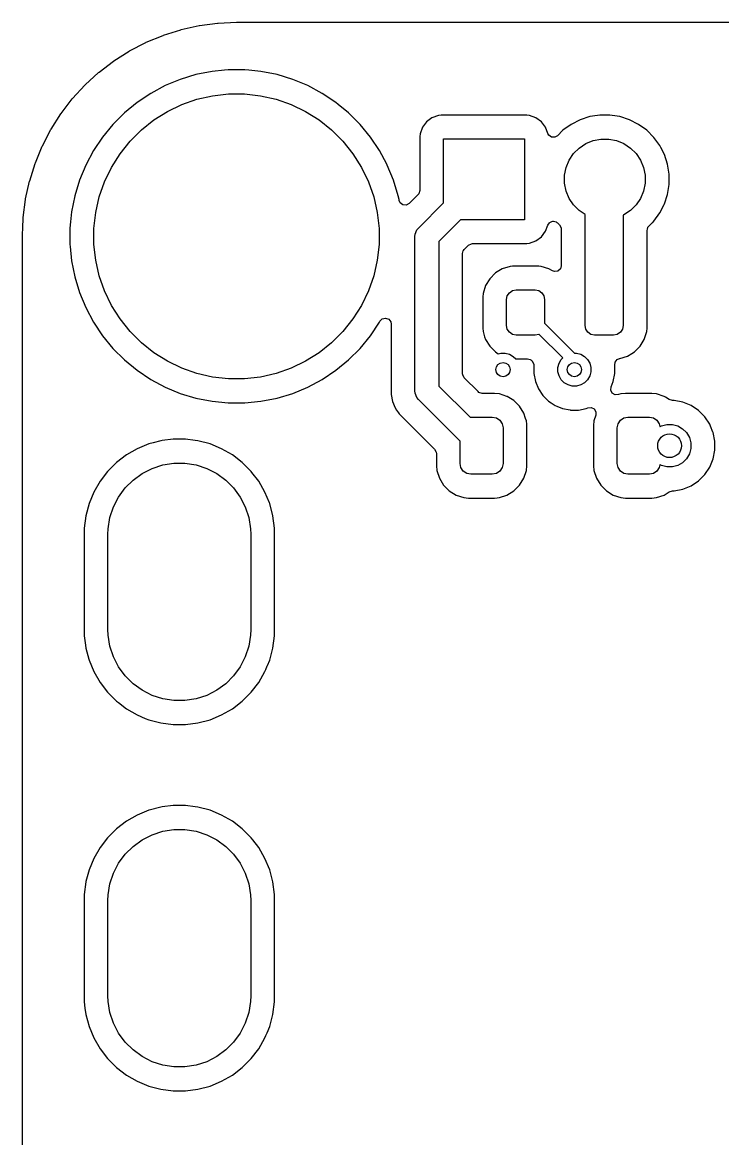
# Model space of a CAD drawing. Extents: x 3.62 to 8.08, y -6.04 to -1.71.
# Drawn here: x 3.616 to 4.195, y -3.062 to -2.138 of the extents above; entities that cross this region are included whole.
import ezdxf

# ---------------------------------------------------------------- set-up
doc = ezdxf.new("R2010")
doc.units = 0
doc.header["$MEASUREMENT"] = 0
doc.layers.add('BLACK', color=7, linetype='CONTINUOUS')

msp = doc.modelspace()

# ---------------------------------------------------------------- linework, layer by layer
at = {"layer": 'BLACK', "linetype": 'CONTINUOUS'}
for p, q in [((3.74767, -2.14381), (3.76234, -2.14055)), ((3.76234, -2.14055), (3.76276, -2.14048)), ((3.76276, -2.14048), (3.77766, -2.13852)), ((3.77766, -2.13852), (3.77808, -2.13848)), ((3.77808, -2.13848), (3.7932, -2.13782)), ((3.7932, -2.13782), (3.79341, -2.13781)), ((3.79341, -2.13781), (3.7959, -2.13781)), ((3.7959, -2.13781), (6.42652, -2.13781)), ((3.71864, -2.15433), (3.73252, -2.14858)), ((3.73252, -2.14858), (3.73292, -2.14843)), ((3.73292, -2.14843), (3.74726, -2.14391)), ((3.74726, -2.14391), (3.74767, -2.14381)), ((3.69188, -2.16974), (3.70456, -2.16166)), ((3.70456, -2.16166), (3.70492, -2.16145)), ((3.70492, -2.16145), (3.71825, -2.15451)), ((3.71825, -2.15451), (3.71864, -2.15433)), ((3.67961, -2.17913), (3.69153, -2.16998)), ((3.69153, -2.16998), (3.69188, -2.16974)), ((3.6682, -2.18956), (3.67928, -2.1794)), ((3.67928, -2.1794), (3.67961, -2.17913)), ((3.77306, -2.17847), (3.75978, -2.18111)), ((3.78346, -2.17745), (3.77306, -2.17847)), ((3.78654, -2.17715), (3.78346, -2.17745)), ((3.80008, -2.17715), (3.78654, -2.17715)), ((3.8034, -2.17747), (3.80008, -2.17715)), ((3.81355, -2.17847), (3.8034, -2.17747)), ((3.82683, -2.18111), (3.81355, -2.17847)), ((3.81355, -2.17847), (3.81355, -2.17847)), ((3.6679, -2.18986), (3.6682, -2.18956)), ((3.74682, -2.18505), (3.73431, -2.19023)), ((3.75978, -2.18111), (3.74682, -2.18505)), ((3.83979, -2.18505), (3.82683, -2.18111)), ((3.8523, -2.19023), (3.83979, -2.18505)), ((3.65775, -2.20094), (3.6679, -2.18986)), ((3.72237, -2.19661), (3.71111, -2.20413)), ((3.73431, -2.19023), (3.72237, -2.19661)), ((3.72237, -2.19661), (3.72237, -2.19661)), ((3.73431, -2.19023), (3.73431, -2.19023)), ((3.76061, -2.20147), (3.77352, -2.19852)), ((3.77352, -2.19852), (3.78668, -2.19704)), ((3.78668, -2.19704), (3.79993, -2.19704)), ((3.79993, -2.19704), (3.81309, -2.19852)), ((3.81309, -2.19852), (3.826, -2.20147)), ((3.86424, -2.19661), (3.8523, -2.19023)), ((3.8523, -2.19023), (3.8523, -2.19023)), ((3.8755, -2.20413), (3.86424, -2.19661)), ((3.86424, -2.19661), (3.86424, -2.19661)), ((3.86424, -2.19661), (3.86424, -2.19661)), ((3.64833, -2.21319), (3.65748, -2.20126)), ((3.65748, -2.20126), (3.65775, -2.20094)), ((3.71111, -2.20413), (3.70064, -2.21272)), ((3.71111, -2.20413), (3.71111, -2.20413)), ((3.73617, -2.21159), (3.74811, -2.20584)), ((3.74811, -2.20584), (3.76061, -2.20147)), ((3.826, -2.20147), (3.83851, -2.20584)), ((3.83851, -2.20584), (3.85044, -2.21159)), ((3.87748, -2.20576), (3.8755, -2.20413)), ((3.8755, -2.20413), (3.8755, -2.20413)), ((3.8755, -2.20413), (3.8755, -2.20413)), ((3.88597, -2.21272), (3.87748, -2.20576)), ((3.64001, -2.22621), (3.64808, -2.21353)), ((3.64808, -2.21353), (3.64833, -2.21319)), ((3.70064, -2.21272), (3.69107, -2.2223)), ((3.72496, -2.21863), (3.73617, -2.21159)), ((3.85044, -2.21159), (3.86165, -2.21863)), ((3.89554, -2.2223), (3.88597, -2.21272)), ((3.95503, -2.21678), (3.95049, -2.22018)), ((3.96034, -2.2148), (3.95503, -2.21678)), ((3.95503, -2.21678), (3.95503, -2.21678)), ((3.96268, -2.21455), (3.96034, -2.2148)), ((4.03338, -2.21455), (3.96268, -2.21455)), ((3.96268, -2.21455), (3.96268, -2.21455)), ((4.03573, -2.2148), (4.03338, -2.21455)), ((4.03338, -2.21455), (4.03338, -2.21455)), ((4.03338, -2.21455), (4.03338, -2.21455)), ((4.03338, -2.21455), (4.03338, -2.21455)), ((4.04104, -2.21678), (4.03573, -2.2148)), ((4.03573, -2.2148), (4.03573, -2.2148)), ((4.04557, -2.22018), (4.04104, -2.21678)), ((4.04104, -2.21678), (4.04104, -2.21678)), ((4.08558, -2.21586), (4.07762, -2.21844)), ((4.09193, -2.21485), (4.08558, -2.21586)), ((4.09385, -2.21455), (4.09193, -2.21485)), ((4.10222, -2.21455), (4.09385, -2.21455)), ((4.10413, -2.21485), (4.10222, -2.21455)), ((4.11048, -2.21586), (4.10413, -2.21485)), ((4.11844, -2.21844), (4.11048, -2.21586)), ((4.11048, -2.21586), (4.11048, -2.21586)), ((4.11048, -2.21586), (4.11048, -2.21586)), ((3.6398, -2.22658), (3.64001, -2.22621)), ((3.69107, -2.2223), (3.68248, -2.23277)), ((3.7146, -2.22689), (3.72496, -2.21863)), ((3.86165, -2.21863), (3.87201, -2.22689)), ((3.90413, -2.23277), (3.89554, -2.2223)), ((3.89554, -2.2223), (3.89554, -2.2223)), ((3.89554, -2.2223), (3.89554, -2.2223)), ((3.94709, -2.22471), (3.94511, -2.23002)), ((3.95049, -2.22018), (3.94709, -2.22471)), ((3.94709, -2.22471), (3.94709, -2.22471)), ((3.95049, -2.22018), (3.95049, -2.22018)), ((4.04897, -2.22471), (4.04557, -2.22018)), ((4.04557, -2.22018), (4.04557, -2.22018)), ((4.0509, -2.22989), (4.04897, -2.22471)), ((4.04897, -2.22471), (4.04897, -2.22471)), ((4.07016, -2.22224), (4.06339, -2.22716)), ((4.07762, -2.21844), (4.07016, -2.22224)), ((4.1259, -2.22224), (4.11844, -2.21844)), ((4.11844, -2.21844), (4.11844, -2.21844)), ((4.11844, -2.21844), (4.11844, -2.21844)), ((4.13267, -2.22716), (4.1259, -2.22224)), ((3.63286, -2.23991), (3.6398, -2.22658)), ((3.68248, -2.23277), (3.67496, -2.24402)), ((3.68248, -2.23277), (3.68248, -2.23277)), ((3.70524, -2.23626), (3.7146, -2.22689)), ((3.87201, -2.22689), (3.88138, -2.23626)), ((3.91166, -2.24402), (3.90413, -2.23277)), ((3.94511, -2.23002), (3.94486, -2.23237)), ((3.94486, -2.23237), (3.94486, -2.23237)), ((3.94486, -2.23237), (3.94486, -2.27708)), ((3.96457, -2.28726), (3.96457, -2.23425)), ((3.96457, -2.23425), (4.0315, -2.23425)), ((4.0315, -2.23425), (4.0315, -2.30118)), ((4.05156, -2.2311), (4.0509, -2.22989)), ((4.05377, -2.23275), (4.05156, -2.2311)), ((4.05651, -2.23295), (4.05377, -2.23275)), ((4.05892, -2.23163), (4.05651, -2.23295)), ((4.06339, -2.22716), (4.05892, -2.23163)), ((4.08226, -2.2382), (4.08832, -2.23569)), ((4.08832, -2.23569), (4.09475, -2.23441)), ((4.09475, -2.23441), (4.10131, -2.23441)), ((4.10131, -2.23441), (4.10775, -2.23569)), ((4.10775, -2.23569), (4.11381, -2.2382)), ((4.13859, -2.23308), (4.13267, -2.22716)), ((4.14351, -2.23985), (4.13859, -2.23308)), ((3.62693, -2.25418), (3.63268, -2.24029)), ((3.63268, -2.24029), (3.63286, -2.23991)), ((3.67496, -2.24402), (3.66857, -2.25597)), ((3.67496, -2.24402), (3.67496, -2.24402)), ((3.69698, -2.24661), (3.70524, -2.23626)), ((3.88138, -2.23626), (3.88963, -2.24661)), ((3.91767, -2.25527), (3.91166, -2.24402)), ((3.91166, -2.24402), (3.91166, -2.24402)), ((3.91166, -2.24402), (3.91166, -2.24402)), ((4.07216, -2.24649), (4.0768, -2.24185)), ((4.0768, -2.24185), (4.08226, -2.2382)), ((4.11381, -2.2382), (4.11926, -2.24185)), ((4.11926, -2.24185), (4.1239, -2.24649)), ((4.14434, -2.24148), (4.14351, -2.23985)), ((4.14351, -2.23985), (4.14351, -2.23985)), ((4.14351, -2.23985), (4.14351, -2.23985)), ((4.14731, -2.24731), (4.14434, -2.24148)), ((3.62678, -2.25458), (3.62693, -2.25418)), ((3.68993, -2.25783), (3.69698, -2.24661)), ((3.88963, -2.24661), (3.89668, -2.25783)), ((4.06601, -2.258), (4.06852, -2.25194)), ((4.06852, -2.25194), (4.07216, -2.24649)), ((4.1239, -2.24649), (4.12754, -2.25194)), ((4.12754, -2.25194), (4.13006, -2.258)), ((4.14989, -2.25527), (4.14731, -2.24731)), ((3.62226, -2.26891), (3.62678, -2.25458)), ((3.66857, -2.25597), (3.66339, -2.26848)), ((3.66857, -2.25597), (3.66857, -2.25597)), ((3.68419, -2.26976), (3.68993, -2.25783)), ((3.89668, -2.25783), (3.90243, -2.26976)), ((3.91804, -2.25597), (3.91767, -2.25527)), ((3.92322, -2.26848), (3.91804, -2.25597)), ((4.06473, -2.26444), (4.06601, -2.258)), ((4.13006, -2.258), (4.13133, -2.26444)), ((4.1512, -2.26353), (4.14989, -2.25527)), ((3.6189, -2.28399), (3.62215, -2.26932)), ((3.62215, -2.26932), (3.62226, -2.26891)), ((3.66339, -2.26848), (3.65946, -2.28143)), ((3.67981, -2.28226), (3.68419, -2.26976)), ((3.90243, -2.26976), (3.9068, -2.28226)), ((3.92715, -2.28143), (3.92322, -2.26848)), ((4.06473, -2.271), (4.06473, -2.26444)), ((4.06601, -2.27743), (4.06473, -2.271)), ((4.13133, -2.271), (4.13006, -2.27743)), ((4.13133, -2.26444), (4.13133, -2.271)), ((4.14989, -2.28017), (4.1512, -2.2719)), ((4.1512, -2.2719), (4.1512, -2.26353)), ((3.65946, -2.28143), (3.65682, -2.29471)), ((3.92775, -2.28441), (3.92715, -2.28143)), ((3.94343, -2.28053), (3.93616, -2.2878)), ((3.94409, -2.27972), (3.94343, -2.28053)), ((3.94486, -2.27708), (3.94409, -2.27972)), ((4.06852, -2.28349), (4.06601, -2.27743)), ((4.13006, -2.27743), (4.12754, -2.28349)), ((4.14731, -2.28813), (4.14989, -2.28017)), ((3.61686, -2.29931), (3.61882, -2.28441)), ((3.61882, -2.28441), (3.6189, -2.28399)), ((3.67687, -2.29518), (3.67981, -2.28226)), ((3.9068, -2.28226), (3.90975, -2.29518)), ((3.92792, -2.2853), (3.92775, -2.28441)), ((3.9288, -2.28727), (3.92792, -2.2853)), ((3.931, -2.28892), (3.9288, -2.28727)), ((3.93375, -2.28912), (3.931, -2.28892)), ((3.93616, -2.2878), (3.93375, -2.28912)), ((3.94379, -2.30804), (3.96457, -2.28726)), ((4.07216, -2.28895), (4.06852, -2.28349)), ((4.0768, -2.29358), (4.07216, -2.28895)), ((4.1239, -2.28895), (4.11926, -2.29358)), ((4.12754, -2.28349), (4.1239, -2.28895)), ((4.14351, -2.29558), (4.14707, -2.28858)), ((4.14707, -2.28858), (4.14731, -2.28813)), ((3.61646, -2.30819), (3.61683, -2.29973)), ((3.61683, -2.29973), (3.61686, -2.29931)), ((3.65682, -2.29471), (3.65601, -2.30297)), ((3.67538, -2.30834), (3.67687, -2.29518)), ((3.90975, -2.29518), (3.91123, -2.30834)), ((4.08169, -2.29685), (4.0768, -2.29358)), ((4.08169, -2.36713), (4.08169, -2.29685)), ((4.11381, -2.29723), (4.11319, -2.29749)), ((4.11319, -2.29749), (4.11319, -2.36713)), ((4.11926, -2.29358), (4.11381, -2.29723)), ((4.13859, -2.30235), (4.14351, -2.29558)), ((4.14351, -2.29558), (4.14351, -2.29558)), ((4.14351, -2.29558), (4.14351, -2.29558)), ((3.61625, -2.31302), (3.61646, -2.30819)), ((3.65601, -2.30297), (3.65549, -2.30819)), ((3.65549, -2.30819), (3.65549, -2.32173)), ((3.67538, -2.32158), (3.67538, -2.30834)), ((3.91123, -2.30834), (3.91123, -2.32158)), ((3.94109, -2.31308), (3.94256, -2.30953)), ((3.94256, -2.30953), (3.94379, -2.30804)), ((3.94256, -2.30953), (3.94256, -2.30953)), ((3.97849, -2.30118), (3.96059, -2.31908)), ((4.0315, -2.30118), (3.97849, -2.30118)), ((4.04897, -2.31072), (4.0509, -2.30555)), ((4.0509, -2.30555), (4.05221, -2.3038)), ((4.05221, -2.3038), (4.05255, -2.30335)), ((4.05255, -2.30335), (4.05424, -2.30271)), ((4.05255, -2.30335), (4.05255, -2.30335)), ((4.05255, -2.30335), (4.05255, -2.30335)), ((4.05424, -2.30271), (4.05512, -2.30238)), ((4.05512, -2.30238), (4.05512, -2.30238)), ((4.05512, -2.30238), (4.05565, -2.3025)), ((4.05565, -2.3025), (4.05781, -2.30297)), ((4.05781, -2.30297), (4.05834, -2.30337)), ((4.05834, -2.30337), (4.05892, -2.3038)), ((4.05892, -2.3038), (4.06056, -2.30544)), ((4.06056, -2.30544), (4.06188, -2.30785)), ((4.06188, -2.30785), (4.06199, -2.30889)), ((4.06199, -2.30889), (4.06199, -2.33932)), ((4.13289, -2.31007), (4.13323, -2.30891)), ((4.13323, -2.30891), (4.13349, -2.30773)), ((4.13349, -2.30773), (4.13364, -2.30753)), ((4.13364, -2.30753), (4.13367, -2.30743)), ((4.13367, -2.30743), (4.13432, -2.30662)), ((4.13432, -2.30662), (4.13711, -2.30384)), ((4.13711, -2.30384), (4.1376, -2.30335)), ((4.1376, -2.30335), (4.13859, -2.30235)), ((4.13859, -2.30235), (4.13859, -2.30235)), ((4.13859, -2.30235), (4.13859, -2.30235)), ((3.61616, -2.31507), (3.61617, -2.31485)), ((3.61616, -2.55635), (3.61616, -2.31507)), ((3.61617, -2.31485), (3.61625, -2.31302)), ((3.94091, -2.315), (3.94109, -2.31308)), ((3.94091, -2.44287), (3.94091, -2.315)), ((4.03573, -2.32063), (4.04104, -2.31865)), ((4.04104, -2.31865), (4.04557, -2.31526)), ((4.04557, -2.31526), (4.04897, -2.31072)), ((4.13289, -2.3649), (4.13289, -2.31007)), ((3.65549, -2.32173), (3.65564, -2.32325)), ((3.65564, -2.32325), (3.65682, -2.33521)), ((3.67687, -2.33474), (3.67538, -2.32158)), ((3.91123, -2.32158), (3.90975, -2.33474)), ((3.96059, -2.31908), (3.96059, -2.4388)), ((3.9803, -2.32926), (3.98064, -2.3281)), ((3.98064, -2.3281), (3.98089, -2.32692)), ((3.98089, -2.32692), (3.98104, -2.32672)), ((3.98104, -2.32672), (3.98107, -2.32662)), ((3.98107, -2.32662), (3.98173, -2.32581)), ((3.98173, -2.32581), (3.98522, -2.32232)), ((3.98522, -2.32232), (3.98763, -2.321)), ((3.98763, -2.321), (3.98867, -2.32089)), ((3.98867, -2.32089), (4.03338, -2.32089)), ((4.03338, -2.32089), (4.03573, -2.32063)), ((4.03338, -2.32089), (4.03338, -2.32089)), ((3.65682, -2.33521), (3.65946, -2.34849)), ((3.67981, -2.34766), (3.67687, -2.33474)), ((3.90975, -2.33474), (3.9068, -2.34766)), ((3.9803, -2.42861), (3.9803, -2.32926)), ((4.00747, -2.34526), (4.00274, -2.34999)), ((4.0132, -2.34179), (4.00747, -2.34526)), ((4.0196, -2.3398), (4.0132, -2.34179)), ((4.02162, -2.33962), (4.0196, -2.3398)), ((4.02238, -2.33955), (4.02162, -2.33962)), ((4.04258, -2.33955), (4.02238, -2.33955)), ((4.04342, -2.33962), (4.04258, -2.33955)), ((4.04536, -2.3398), (4.04342, -2.33962)), ((4.05171, -2.34178), (4.04536, -2.3398)), ((4.04536, -2.3398), (4.04536, -2.3398)), ((4.04536, -2.3398), (4.04536, -2.3398)), ((4.05176, -2.34179), (4.05171, -2.34178)), ((4.05458, -2.3435), (4.05176, -2.34179)), ((4.05641, -2.34415), (4.05458, -2.3435)), ((4.05913, -2.34376), (4.05641, -2.34415)), ((4.06121, -2.34196), (4.05913, -2.34376)), ((4.06199, -2.33932), (4.06121, -2.34196)), ((3.65946, -2.34849), (3.66339, -2.36145)), ((3.68419, -2.36016), (3.67981, -2.34766)), ((3.9068, -2.34766), (3.90243, -2.36016)), ((3.99927, -2.35572), (3.99728, -2.36212)), ((4.00274, -2.34999), (3.99927, -2.35572)), ((3.66339, -2.36145), (3.66857, -2.37396)), ((3.68993, -2.37209), (3.68419, -2.36016)), ((3.90243, -2.36016), (3.89668, -2.37209)), ((3.99728, -2.36212), (3.99703, -2.3649)), ((3.99703, -2.3649), (3.99703, -2.39101)), ((4.01673, -2.36713), (4.01733, -2.36411)), ((4.01733, -2.36411), (4.01904, -2.36156)), ((4.01904, -2.36156), (4.02159, -2.35985)), ((4.02159, -2.35985), (4.02461, -2.35925)), ((4.02461, -2.35925), (4.04035, -2.35925)), ((4.04035, -2.35925), (4.04337, -2.35985)), ((4.04337, -2.35985), (4.04592, -2.36156)), ((4.04592, -2.36156), (4.04763, -2.36411)), ((4.04763, -2.36411), (4.04823, -2.36713)), ((4.13289, -2.39101), (4.13289, -2.3649)), ((3.66857, -2.37396), (3.66857, -2.37396)), ((3.66857, -2.37396), (3.67496, -2.3859)), ((3.69698, -2.38331), (3.68993, -2.37209)), ((3.89668, -2.37209), (3.88963, -2.38331)), ((4.01673, -2.38878), (4.01673, -2.36713)), ((4.04823, -2.36713), (4.04823, -2.38674)), ((4.08169, -2.38878), (4.08169, -2.36713)), ((4.11319, -2.36713), (4.11319, -2.38878)), ((3.70524, -2.39366), (3.69698, -2.38331)), ((3.88963, -2.38331), (3.88138, -2.39366)), ((3.91201, -2.38523), (3.91394, -2.38327)), ((3.91394, -2.38327), (3.91662, -2.38266)), ((3.91662, -2.38266), (3.91921, -2.3836)), ((3.91921, -2.3836), (3.92088, -2.38579)), ((3.67496, -2.3859), (3.67496, -2.3859)), ((3.67496, -2.3859), (3.68248, -2.39716)), ((3.90413, -2.39716), (3.91166, -2.3859)), ((3.91166, -2.3859), (3.91201, -2.38523)), ((3.92088, -2.38579), (3.9212, -2.38753)), ((3.9212, -2.38753), (3.9212, -2.44578)), ((3.99703, -2.39101), (3.99728, -2.39379)), ((4.01733, -2.39179), (4.01673, -2.38878)), ((4.01904, -2.39435), (4.01733, -2.39179)), ((4.04823, -2.38674), (4.07302, -2.41154)), ((4.08229, -2.39179), (4.08169, -2.38878)), ((4.084, -2.39435), (4.08229, -2.39179)), ((4.11259, -2.39179), (4.11088, -2.39435)), ((4.11319, -2.38878), (4.11259, -2.39179)), ((4.13264, -2.39379), (4.13289, -2.39101)), ((3.68248, -2.39716), (3.68248, -2.39716)), ((3.68248, -2.39716), (3.69107, -2.40762)), ((3.7146, -2.40303), (3.70524, -2.39366)), ((3.88138, -2.39366), (3.87201, -2.40303)), ((3.89554, -2.40762), (3.90413, -2.39716)), ((3.99728, -2.39379), (3.99728, -2.39379)), ((3.99728, -2.39379), (3.99728, -2.39379)), ((3.99728, -2.39379), (3.99858, -2.39797)), ((3.99858, -2.39797), (3.99927, -2.40018)), ((3.99927, -2.40018), (4.00274, -2.40591)), ((4.02159, -2.39605), (4.01904, -2.39435)), ((4.02461, -2.39665), (4.02159, -2.39605)), ((4.04035, -2.39665), (4.02461, -2.39665)), ((4.04337, -2.39605), (4.04035, -2.39665)), ((4.04352, -2.39595), (4.04337, -2.39605)), ((4.06314, -2.41557), (4.04352, -2.39595)), ((4.08655, -2.39605), (4.084, -2.39435)), ((4.08957, -2.39665), (4.08655, -2.39605)), ((4.10531, -2.39665), (4.08957, -2.39665)), ((4.10833, -2.39605), (4.10531, -2.39665)), ((4.11088, -2.39435), (4.10833, -2.39605)), ((4.12718, -2.40591), (4.13065, -2.40018)), ((4.13065, -2.40018), (4.13264, -2.39379)), ((3.69107, -2.40762), (3.70064, -2.4172)), ((3.72496, -2.41129), (3.7146, -2.40303)), ((3.73617, -2.41833), (3.72496, -2.41129)), ((3.86165, -2.41129), (3.85044, -2.41833)), ((3.87201, -2.40303), (3.86165, -2.41129)), ((3.88597, -2.4172), (3.89554, -2.40762)), ((4.00274, -2.40591), (4.00747, -2.41065)), ((4.00747, -2.41065), (4.00747, -2.41065)), ((4.00747, -2.41065), (4.00747, -2.41065)), ((4.00747, -2.41065), (4.00987, -2.4121)), ((4.12029, -2.41195), (4.12245, -2.41065)), ((4.12245, -2.41065), (4.12718, -2.40591)), ((3.70064, -2.4172), (3.70064, -2.4172)), ((3.70064, -2.4172), (3.70064, -2.4172)), ((3.70064, -2.4172), (3.71111, -2.42579)), ((3.74811, -2.42408), (3.73617, -2.41833)), ((3.85044, -2.41833), (3.83851, -2.42408)), ((3.8755, -2.42579), (3.88597, -2.4172)), ((4.00987, -2.4121), (4.01198, -2.41154)), ((4.01198, -2.41154), (4.01558, -2.41154)), ((4.01558, -2.41154), (4.01905, -2.41247)), ((4.01905, -2.41247), (4.02217, -2.41426)), ((4.02217, -2.41426), (4.02426, -2.41636)), ((4.02426, -2.41636), (4.03404, -2.41636)), ((4.03404, -2.41636), (4.0352, -2.4167)), ((4.0352, -2.4167), (4.03638, -2.41696)), ((4.03638, -2.41696), (4.03657, -2.4171)), ((4.03657, -2.4171), (4.03668, -2.41713)), ((4.03668, -2.41713), (4.03749, -2.41779)), ((4.03749, -2.41779), (4.03792, -2.41822)), ((4.03792, -2.41822), (4.03924, -2.42063)), ((4.05917, -2.4234), (4.0601, -2.41992)), ((4.0601, -2.41992), (4.0619, -2.41681)), ((4.0619, -2.41681), (4.06314, -2.41557)), ((4.07302, -2.41154), (4.07463, -2.41154)), ((4.07463, -2.41154), (4.07811, -2.41247)), ((4.07811, -2.41247), (4.08122, -2.41426)), ((4.08122, -2.41426), (4.08377, -2.41681)), ((4.08377, -2.41681), (4.08557, -2.41992)), ((4.08557, -2.41992), (4.0865, -2.4234)), ((4.10634, -2.42166), (4.10656, -2.41914)), ((4.10656, -2.41914), (4.10825, -2.41697)), ((4.10825, -2.41697), (4.11015, -2.41614)), ((4.11015, -2.41614), (4.11032, -2.41611)), ((4.11032, -2.41611), (4.11672, -2.41411)), ((4.11032, -2.41611), (4.11032, -2.41611)), ((4.11672, -2.41411), (4.12029, -2.41195)), ((3.71111, -2.42579), (3.72237, -2.43331)), ((3.76061, -2.42845), (3.74811, -2.42408)), ((3.77352, -2.4314), (3.76061, -2.42845)), ((3.826, -2.42845), (3.81309, -2.4314)), ((3.83851, -2.42408), (3.826, -2.42845)), ((3.86424, -2.43331), (3.8755, -2.42579)), ((3.98041, -2.42965), (3.9803, -2.42861)), ((3.98173, -2.43207), (3.98041, -2.42965)), ((4.03924, -2.42063), (4.03935, -2.42167)), ((4.03935, -2.42167), (4.03935, -2.42849)), ((4.03935, -2.42849), (4.04064, -2.43496)), ((4.05917, -2.427), (4.05917, -2.4234)), ((4.0601, -2.43047), (4.05917, -2.427)), ((4.0865, -2.427), (4.08557, -2.43047)), ((4.0865, -2.4234), (4.0865, -2.427)), ((4.10503, -2.43496), (4.10632, -2.42849)), ((4.10632, -2.42187), (4.1063, -2.42166)), ((4.1063, -2.42166), (4.10634, -2.42166)), ((4.10632, -2.42188), (4.10632, -2.42187)), ((4.10632, -2.4219), (4.10632, -2.42188)), ((4.10632, -2.42849), (4.10632, -2.4219)), ((3.72237, -2.43331), (3.72237, -2.43331)), ((3.72237, -2.43331), (3.72237, -2.43331)), ((3.72237, -2.43331), (3.73431, -2.43969)), ((3.78668, -2.43289), (3.77352, -2.4314)), ((3.79993, -2.43289), (3.78668, -2.43289)), ((3.81309, -2.4314), (3.79993, -2.43289)), ((3.8523, -2.43969), (3.86424, -2.43331)), ((3.96059, -2.4388), (3.9865, -2.46471)), ((3.99309, -2.44343), (3.98173, -2.43207)), ((4.04064, -2.43496), (4.04064, -2.43496)), ((4.04064, -2.43496), (4.04316, -2.44106)), ((4.0619, -2.43359), (4.0601, -2.43047)), ((4.06445, -2.43613), (4.0619, -2.43359)), ((4.06756, -2.43793), (4.06445, -2.43613)), ((4.07104, -2.43886), (4.06756, -2.43793)), ((4.07463, -2.43886), (4.07104, -2.43886)), ((4.07811, -2.43793), (4.07463, -2.43886)), ((4.08122, -2.43613), (4.07811, -2.43793)), ((4.08377, -2.43359), (4.08122, -2.43613)), ((4.08557, -2.43047), (4.08377, -2.43359)), ((4.10317, -2.43945), (4.10503, -2.43496)), ((3.73431, -2.43969), (3.73431, -2.43969)), ((3.73431, -2.43969), (3.73431, -2.43969)), ((3.73431, -2.43969), (3.74682, -2.44488)), ((3.74682, -2.44488), (3.75978, -2.44881)), ((3.82683, -2.44881), (3.83979, -2.44488)), ((3.83979, -2.44488), (3.8523, -2.43969)), ((3.9212, -2.44578), (3.9212, -2.44578)), ((3.9212, -2.44578), (3.9212, -2.44578)), ((3.9212, -2.44578), (3.92234, -2.45149)), ((3.94109, -2.44479), (3.94091, -2.44287)), ((3.94256, -2.44834), (3.94109, -2.44479)), ((3.99391, -2.44409), (3.99309, -2.44343)), ((3.99654, -2.44486), (3.99391, -2.44409)), ((4.00682, -2.44486), (3.99654, -2.44486)), ((4.01074, -2.44526), (4.00682, -2.44486)), ((4.00682, -2.44486), (4.00682, -2.44486)), ((4.01707, -2.44736), (4.01074, -2.44526)), ((4.01708, -2.44736), (4.01707, -2.44736)), ((4.01707, -2.44736), (4.01707, -2.44736)), ((4.01707, -2.44736), (4.01707, -2.44736)), ((4.02276, -2.45087), (4.01708, -2.44736)), ((4.04316, -2.44106), (4.04683, -2.44654)), ((4.04683, -2.44654), (4.05149, -2.45121)), ((4.10288, -2.44218), (4.10317, -2.43945)), ((4.10411, -2.44464), (4.10288, -2.44218)), ((4.10647, -2.44605), (4.10411, -2.44464)), ((4.10922, -2.44596), (4.10647, -2.44605)), ((4.11131, -2.44526), (4.10922, -2.44596)), ((4.11522, -2.44486), (4.11131, -2.44526)), ((4.11131, -2.44526), (4.11131, -2.44526)), ((4.13675, -2.44486), (4.11522, -2.44486)), ((4.11522, -2.44486), (4.11522, -2.44486)), ((4.14066, -2.44526), (4.13675, -2.44486)), ((4.147, -2.44736), (4.14066, -2.44526)), ((4.14822, -2.44812), (4.147, -2.44736)), ((4.147, -2.44736), (4.147, -2.44736)), ((4.147, -2.44736), (4.147, -2.44736)), ((4.147, -2.44736), (4.147, -2.44736)), ((4.15134, -2.45004), (4.14822, -2.44812)), ((3.75978, -2.44881), (3.77306, -2.45145)), ((3.77306, -2.45145), (3.78654, -2.45278)), ((3.78654, -2.45278), (3.78654, -2.45278)), ((3.78654, -2.45278), (3.80008, -2.45278)), ((3.80008, -2.45278), (3.81355, -2.45145)), ((3.80008, -2.45278), (3.80008, -2.45278)), ((3.81355, -2.45145), (3.82683, -2.44881)), ((3.92234, -2.45149), (3.92234, -2.45149)), ((3.92234, -2.45149), (3.92456, -2.45687)), ((3.92456, -2.45687), (3.92456, -2.45687)), ((3.92456, -2.45687), (3.92579, -2.45871)), ((3.94379, -2.44983), (3.94256, -2.44834)), ((3.94256, -2.44834), (3.94256, -2.44834)), ((3.97835, -2.48439), (3.94379, -2.44983)), ((4.02748, -2.45559), (4.02276, -2.45087)), ((4.02276, -2.45087), (4.02276, -2.45087)), ((4.03098, -2.46127), (4.02748, -2.45559)), ((4.02748, -2.45559), (4.02748, -2.45559)), ((4.05149, -2.45121), (4.05371, -2.45269)), ((4.05371, -2.45269), (4.05697, -2.45487)), ((4.05697, -2.45487), (4.05697, -2.45487)), ((4.05697, -2.45487), (4.05697, -2.45487)), ((4.05697, -2.45487), (4.05835, -2.45544)), ((4.05835, -2.45544), (4.06307, -2.45739)), ((4.06307, -2.45739), (4.06932, -2.45864)), ((4.07613, -2.45868), (4.0826, -2.45739)), ((4.0826, -2.45739), (4.08404, -2.4568)), ((4.08404, -2.4568), (4.08677, -2.4565)), ((4.08677, -2.4565), (4.08923, -2.45774)), ((4.1539, -2.45077), (4.15134, -2.45004)), ((4.15526, -2.45077), (4.1539, -2.45077)), ((4.16249, -2.45221), (4.15526, -2.45077)), ((4.15526, -2.45077), (4.15526, -2.45077)), ((4.1693, -2.45503), (4.16249, -2.45221)), ((4.16249, -2.45221), (4.16249, -2.45221)), ((4.17543, -2.45912), (4.1693, -2.45503)), ((4.1693, -2.45503), (4.1693, -2.45503)), ((3.92579, -2.45871), (3.92579, -2.45871)), ((3.92579, -2.45871), (3.92579, -2.45871)), ((3.92579, -2.45871), (3.92739, -2.4611)), ((3.92739, -2.4611), (3.9278, -2.46171)), ((3.9278, -2.46171), (3.9278, -2.46171)), ((3.9278, -2.46171), (3.95721, -2.49112)), ((3.9865, -2.46471), (3.9872, -2.46457)), ((3.9872, -2.46457), (4.00492, -2.46457)), ((4.00492, -2.46457), (4.00831, -2.46524)), ((4.00831, -2.46524), (4.01119, -2.46716)), ((4.03249, -2.46582), (4.03098, -2.46127)), ((4.03098, -2.46127), (4.03098, -2.46127)), ((4.03098, -2.46127), (4.03098, -2.46127)), ((4.03308, -2.46761), (4.03249, -2.46582)), ((4.06932, -2.45864), (4.06954, -2.45868)), ((4.06954, -2.45868), (4.06954, -2.45868)), ((4.06954, -2.45868), (4.06954, -2.45868)), ((4.06954, -2.45868), (4.07613, -2.45868)), ((4.07613, -2.45868), (4.07613, -2.45868)), ((4.09054, -2.46284), (4.08896, -2.46761)), ((4.08923, -2.45774), (4.09064, -2.4601)), ((4.09064, -2.4601), (4.09054, -2.46284)), ((4.11086, -2.46716), (4.11374, -2.46524)), ((4.11374, -2.46524), (4.11713, -2.46457)), ((4.11713, -2.46457), (4.13484, -2.46457)), ((4.13484, -2.46457), (4.13823, -2.46524)), ((4.13823, -2.46524), (4.14111, -2.46716)), ((4.18064, -2.46433), (4.17543, -2.45912)), ((4.17543, -2.45912), (4.17543, -2.45912)), ((4.18474, -2.47046), (4.18064, -2.46433)), ((4.18064, -2.46433), (4.18064, -2.46433)), ((4.01119, -2.46716), (4.01311, -2.47004)), ((4.01311, -2.47004), (4.01378, -2.47343)), ((4.01378, -2.47343), (4.01378, -2.50295)), ((4.03338, -2.4705), (4.03308, -2.46761)), ((4.03308, -2.46761), (4.03308, -2.46761)), ((4.03348, -2.47152), (4.03338, -2.4705)), ((4.03348, -2.50486), (4.03348, -2.47152)), ((4.08896, -2.46761), (4.08856, -2.47152)), ((4.08856, -2.47152), (4.08856, -2.50486)), ((4.10827, -2.47343), (4.10894, -2.47004)), ((4.10827, -2.50295), (4.10827, -2.47343)), ((4.10894, -2.47004), (4.11086, -2.46716)), ((4.14111, -2.46716), (4.14303, -2.47004)), ((4.14303, -2.47004), (4.14351, -2.47244)), ((4.14351, -2.47244), (4.14372, -2.47244)), ((4.14372, -2.47244), (4.14479, -2.47182)), ((4.14479, -2.47182), (4.14926, -2.47062)), ((4.14926, -2.47062), (4.15389, -2.47062)), ((4.15389, -2.47062), (4.15835, -2.47182)), ((4.15835, -2.47182), (4.16236, -2.47413)), ((4.16236, -2.47413), (4.16563, -2.4774)), ((4.18538, -2.47201), (4.18474, -2.47046)), ((4.18474, -2.47046), (4.18474, -2.47046)), ((4.18745, -2.47702), (4.18538, -2.47201)), ((3.73066, -2.4841), (3.72442, -2.48578)), ((3.73181, -2.48395), (3.73066, -2.4841)), ((3.7409, -2.48276), (3.73181, -2.48395)), ((3.75123, -2.48276), (3.7409, -2.48276)), ((3.7409, -2.48276), (3.7409, -2.48276)), ((3.75919, -2.4838), (3.75123, -2.48276)), ((3.75123, -2.48276), (3.75123, -2.48276)), ((3.76146, -2.4841), (3.75919, -2.4838)), ((3.77143, -2.48678), (3.76146, -2.4841)), ((3.97835, -2.50295), (3.97835, -2.48439)), ((4.16563, -2.4774), (4.16794, -2.48141)), ((4.16794, -2.48141), (4.16914, -2.48588)), ((4.18756, -2.47727), (4.18745, -2.47702)), ((4.189, -2.4845), (4.18756, -2.47727)), ((4.189, -2.49187), (4.189, -2.4845)), ((3.71115, -2.49073), (3.70221, -2.49589)), ((3.72069, -2.48678), (3.71115, -2.49073)), ((3.71115, -2.49073), (3.71115, -2.49073)), ((3.72442, -2.48578), (3.72069, -2.48678)), ((3.72069, -2.48678), (3.72069, -2.48678)), ((3.78097, -2.49073), (3.77143, -2.48678)), ((3.77143, -2.48678), (3.77143, -2.48678)), ((3.77143, -2.48678), (3.77143, -2.48678)), ((3.78991, -2.49589), (3.78097, -2.49073)), ((3.78097, -2.49073), (3.78097, -2.49073)), ((3.95721, -2.49112), (3.95853, -2.49354)), ((3.95853, -2.49354), (3.95864, -2.49458)), ((4.16914, -2.4905), (4.16794, -2.49497)), ((4.16914, -2.48588), (4.16914, -2.4905)), ((4.18756, -2.4991), (4.189, -2.49187)), ((3.69402, -2.50217), (3.68672, -2.50947)), ((3.70221, -2.49589), (3.69402, -2.50217)), ((3.73228, -2.50409), (3.74143, -2.50264)), ((3.74143, -2.50264), (3.7507, -2.50264)), ((3.7507, -2.50264), (3.75985, -2.50409)), ((3.7981, -2.50217), (3.78991, -2.49589)), ((3.8054, -2.50947), (3.7981, -2.50217)), ((3.7981, -2.50217), (3.7981, -2.50217)), ((3.95864, -2.49458), (3.95864, -2.50486)), ((3.97902, -2.50634), (3.97835, -2.50295)), ((4.01378, -2.50295), (4.01311, -2.50634)), ((4.10894, -2.50634), (4.10827, -2.50295)), ((4.16236, -2.50224), (4.15835, -2.50456)), ((4.16563, -2.49897), (4.16236, -2.50224)), ((4.16794, -2.49497), (4.16563, -2.49897)), ((4.18474, -2.50591), (4.18756, -2.4991)), ((3.68672, -2.50947), (3.68044, -2.51767)), ((3.70771, -2.51661), (3.71521, -2.51116)), ((3.71521, -2.51116), (3.72346, -2.50696)), ((3.72346, -2.50696), (3.73228, -2.50409)), ((3.75985, -2.50409), (3.76866, -2.50696)), ((3.76866, -2.50696), (3.77692, -2.51116)), ((3.77692, -2.51116), (3.78442, -2.51661)), ((3.80599, -2.51024), (3.8054, -2.50947)), ((3.8054, -2.50947), (3.8054, -2.50947)), ((3.8054, -2.50947), (3.8054, -2.50947)), ((3.81169, -2.51767), (3.80599, -2.51024)), ((3.95864, -2.50486), (3.95864, -2.50486)), ((3.95864, -2.50486), (3.95904, -2.50877)), ((3.95904, -2.50877), (3.95904, -2.50877)), ((3.95904, -2.50877), (3.96114, -2.51511)), ((3.98094, -2.50922), (3.97902, -2.50634)), ((3.98381, -2.51114), (3.98094, -2.50922)), ((3.9872, -2.51181), (3.98381, -2.51114)), ((4.00492, -2.51181), (3.9872, -2.51181)), ((4.00831, -2.51114), (4.00492, -2.51181)), ((4.01119, -2.50922), (4.00831, -2.51114)), ((4.01311, -2.50634), (4.01119, -2.50922)), ((4.03098, -2.51511), (4.03308, -2.50877)), ((4.03308, -2.50877), (4.03348, -2.50486)), ((4.08856, -2.50486), (4.08856, -2.50486)), ((4.08856, -2.50486), (4.08896, -2.50877)), ((4.08896, -2.50877), (4.08896, -2.50877)), ((4.08896, -2.50877), (4.09106, -2.51511)), ((4.11086, -2.50922), (4.10894, -2.50634)), ((4.11374, -2.51114), (4.11086, -2.50922)), ((4.11713, -2.51181), (4.11374, -2.51114)), ((4.13484, -2.51181), (4.11713, -2.51181)), ((4.13823, -2.51114), (4.13484, -2.51181)), ((4.14111, -2.50922), (4.13823, -2.51114)), ((4.14303, -2.50634), (4.14111, -2.50922)), ((4.14351, -2.50394), (4.14303, -2.50634)), ((4.14372, -2.50394), (4.14351, -2.50394)), ((4.14479, -2.50456), (4.14372, -2.50394)), ((4.14926, -2.50575), (4.14479, -2.50456)), ((4.15389, -2.50575), (4.14926, -2.50575)), ((4.15835, -2.50456), (4.15389, -2.50575)), ((4.17543, -2.51726), (4.18064, -2.51204)), ((4.18064, -2.51204), (4.18474, -2.50591)), ((3.68044, -2.51767), (3.67527, -2.52661)), ((3.70116, -2.52316), (3.70771, -2.51661)), ((3.78442, -2.51661), (3.79097, -2.52316)), ((3.81685, -2.52661), (3.81169, -2.51767)), ((3.96114, -2.51511), (3.96114, -2.51511)), ((3.96114, -2.51511), (3.96465, -2.52079)), ((3.96465, -2.52079), (3.96465, -2.52079)), ((3.96465, -2.52079), (3.96937, -2.52551)), ((4.02276, -2.52551), (4.02748, -2.52079)), ((4.02748, -2.52079), (4.03098, -2.51511)), ((4.09106, -2.51511), (4.09106, -2.51511)), ((4.09106, -2.51511), (4.09457, -2.52079)), ((4.09457, -2.52079), (4.09457, -2.52079)), ((4.09457, -2.52079), (4.09929, -2.52551)), ((4.16249, -2.52417), (4.1693, -2.52135)), ((4.1693, -2.52135), (4.17543, -2.51726)), ((3.67527, -2.52661), (3.67132, -2.53614)), ((3.67527, -2.52661), (3.67527, -2.52661)), ((3.6915, -2.53892), (3.69571, -2.53066)), ((3.69571, -2.53066), (3.70116, -2.52316)), ((3.79097, -2.52316), (3.79642, -2.53066)), ((3.79642, -2.53066), (3.80062, -2.53892)), ((3.82048, -2.53536), (3.81685, -2.52661)), ((3.81685, -2.52661), (3.81685, -2.52661)), ((3.96937, -2.52551), (3.96937, -2.52551)), ((3.96937, -2.52551), (3.97505, -2.52902)), ((3.97505, -2.52902), (3.97505, -2.52902)), ((3.97505, -2.52902), (3.97505, -2.52902)), ((3.97505, -2.52902), (3.98139, -2.53112)), ((3.98139, -2.53112), (3.9853, -2.53152)), ((4.00683, -2.53152), (4.00897, -2.5313)), ((4.00897, -2.5313), (4.01074, -2.53112)), ((4.01074, -2.53112), (4.01707, -2.52902)), ((4.01707, -2.52902), (4.02276, -2.52551)), ((4.09929, -2.52551), (4.09929, -2.52551)), ((4.09929, -2.52551), (4.10497, -2.52902)), ((4.10497, -2.52902), (4.10497, -2.52902)), ((4.10497, -2.52902), (4.10497, -2.52902)), ((4.10497, -2.52902), (4.11131, -2.53112)), ((4.11131, -2.53112), (4.11522, -2.53152)), ((4.13675, -2.53152), (4.13889, -2.5313)), ((4.13889, -2.5313), (4.14066, -2.53112)), ((4.14066, -2.53112), (4.147, -2.52902)), ((4.147, -2.52902), (4.15134, -2.52634)), ((4.15134, -2.52634), (4.1539, -2.52561)), ((4.1539, -2.52561), (4.15526, -2.52561)), ((4.15526, -2.52561), (4.16249, -2.52417)), ((4.15526, -2.52561), (4.15526, -2.52561)), ((3.67132, -2.53614), (3.66865, -2.54611)), ((3.67132, -2.53614), (3.67132, -2.53614)), ((3.68864, -2.54773), (3.6915, -2.53892)), ((3.80062, -2.53892), (3.80349, -2.54773)), ((3.8208, -2.53614), (3.82048, -2.53536)), ((3.82348, -2.54612), (3.8208, -2.53614)), ((3.9853, -2.53152), (4.00682, -2.53152)), ((4.00682, -2.53152), (4.00682, -2.53152)), ((4.00682, -2.53152), (4.00683, -2.53152)), ((4.11522, -2.53152), (4.13675, -2.53152)), ((4.13675, -2.53152), (4.13675, -2.53152)), ((4.13675, -2.53152), (4.13675, -2.53152)), ((3.66865, -2.54612), (3.6673, -2.55635)), ((3.66865, -2.54611), (3.66865, -2.54612)), ((3.68719, -2.55688), (3.68864, -2.54773)), ((3.80349, -2.54773), (3.80494, -2.55688)), ((3.82482, -2.55635), (3.82348, -2.54612)), ((3.61616, -2.8595), (3.61616, -2.55635)), ((3.6673, -2.55635), (3.6673, -2.64542)), ((3.68701, -2.56152), (3.68719, -2.55688)), ((3.80494, -2.55688), (3.80512, -2.56152)), ((3.82482, -2.64542), (3.82482, -2.55635)), ((3.68701, -2.64026), (3.68701, -2.56152)), ((3.80512, -2.56152), (3.80512, -2.64026)), ((3.68719, -2.64489), (3.68701, -2.64026)), ((3.80512, -2.64026), (3.80494, -2.64489)), ((3.6673, -2.64542), (3.66834, -2.6533)), ((3.68864, -2.65404), (3.68719, -2.64489)), ((3.80494, -2.64489), (3.80349, -2.65404)), ((3.82348, -2.65565), (3.82482, -2.64542)), ((3.66834, -2.6533), (3.66865, -2.65565)), ((3.66865, -2.65565), (3.6711, -2.66478)), ((3.6915, -2.66286), (3.68864, -2.65404)), ((3.80349, -2.65404), (3.80062, -2.66286)), ((3.8208, -2.66563), (3.82348, -2.65565)), ((3.6711, -2.66478), (3.67132, -2.66563)), ((3.67132, -2.66563), (3.67132, -2.66563)), ((3.67132, -2.66563), (3.67527, -2.67516)), ((3.69571, -2.67111), (3.6915, -2.66286)), ((3.80062, -2.66286), (3.79642, -2.67111)), ((3.81896, -2.67007), (3.8208, -2.66563)), ((3.67527, -2.67516), (3.67527, -2.67517)), ((3.67527, -2.67517), (3.68044, -2.68411)), ((3.70116, -2.67861), (3.69571, -2.67111)), ((3.70771, -2.68516), (3.70116, -2.67861)), ((3.79097, -2.67861), (3.78442, -2.68516)), ((3.79642, -2.67111), (3.79097, -2.67861)), ((3.81169, -2.68411), (3.81685, -2.67517)), ((3.81685, -2.67517), (3.8176, -2.67335)), ((3.8176, -2.67335), (3.8188, -2.67047)), ((3.8188, -2.67047), (3.81896, -2.67007)), ((3.8188, -2.67047), (3.8188, -2.67047)), ((3.68044, -2.68411), (3.68672, -2.6923)), ((3.71521, -2.69061), (3.70771, -2.68516)), ((3.78442, -2.68516), (3.77692, -2.69061)), ((3.8054, -2.6923), (3.81169, -2.68411)), ((3.68672, -2.6923), (3.68672, -2.6923)), ((3.68672, -2.6923), (3.69402, -2.6996)), ((3.72346, -2.69482), (3.71521, -2.69061)), ((3.73228, -2.69768), (3.72346, -2.69482)), ((3.74143, -2.69913), (3.73228, -2.69768)), ((3.75985, -2.69768), (3.7507, -2.69913)), ((3.76866, -2.69482), (3.75985, -2.69768)), ((3.77692, -2.69061), (3.76866, -2.69482)), ((3.7981, -2.6996), (3.8054, -2.6923)), ((3.8054, -2.6923), (3.8054, -2.6923)), ((3.8054, -2.6923), (3.8054, -2.6923)), ((3.69402, -2.6996), (3.69402, -2.6996)), ((3.69402, -2.6996), (3.69402, -2.6996)), ((3.69402, -2.6996), (3.69561, -2.70082)), ((3.69561, -2.70082), (3.70221, -2.70588)), ((3.70221, -2.70588), (3.71115, -2.71104)), ((3.7507, -2.69913), (3.74143, -2.69913)), ((3.78097, -2.71104), (3.78991, -2.70588)), ((3.78991, -2.70588), (3.7981, -2.6996)), ((3.7981, -2.6996), (3.7981, -2.6996)), ((3.7981, -2.6996), (3.7981, -2.6996)), ((3.71115, -2.71104), (3.71115, -2.71105)), ((3.71115, -2.71105), (3.7179, -2.71384)), ((3.7179, -2.71384), (3.72069, -2.715)), ((3.72069, -2.715), (3.73066, -2.71767)), ((3.76146, -2.71767), (3.77143, -2.715)), ((3.77143, -2.715), (3.78097, -2.71104)), ((3.73066, -2.71767), (3.7409, -2.71902)), ((3.7409, -2.71902), (3.7409, -2.71902)), ((3.7409, -2.71902), (3.75122, -2.71902)), ((3.75122, -2.71902), (3.75123, -2.71902)), ((3.75123, -2.71902), (3.76146, -2.71767)), ((3.72069, -2.78993), (3.71115, -2.79388)), ((3.72095, -2.78986), (3.72069, -2.78993)), ((3.72069, -2.78993), (3.72069, -2.78993)), ((3.73066, -2.78725), (3.72095, -2.78986)), ((3.73196, -2.78708), (3.73066, -2.78725)), ((3.7409, -2.78591), (3.73196, -2.78708)), ((3.75123, -2.78591), (3.7409, -2.78591)), ((3.7409, -2.78591), (3.7409, -2.78591)), ((3.75919, -2.78695), (3.75123, -2.78591)), ((3.75123, -2.78591), (3.75123, -2.78591)), ((3.76146, -2.78725), (3.75919, -2.78695)), ((3.77143, -2.78993), (3.76146, -2.78725)), ((3.78097, -2.79388), (3.77143, -2.78993)), ((3.77143, -2.78993), (3.77143, -2.78993)), ((3.77143, -2.78993), (3.77143, -2.78993)), ((3.70221, -2.79904), (3.69402, -2.80532)), ((3.71115, -2.79388), (3.70221, -2.79904)), ((3.71115, -2.79388), (3.71115, -2.79388)), ((3.78991, -2.79904), (3.78097, -2.79388)), ((3.78097, -2.79388), (3.78097, -2.79388)), ((3.7981, -2.80532), (3.78991, -2.79904)), ((3.69402, -2.80532), (3.68672, -2.81262)), ((3.72346, -2.81011), (3.73228, -2.80724)), ((3.73228, -2.80724), (3.74143, -2.80579)), ((3.74143, -2.80579), (3.7507, -2.80579)), ((3.7507, -2.80579), (3.75985, -2.80724)), ((3.75985, -2.80724), (3.76866, -2.81011)), ((3.8054, -2.81262), (3.7981, -2.80532)), ((3.7981, -2.80532), (3.7981, -2.80532)), ((3.68672, -2.81262), (3.68044, -2.82081)), ((3.70771, -2.81976), (3.71521, -2.81431)), ((3.71521, -2.81431), (3.72346, -2.81011)), ((3.76866, -2.81011), (3.77692, -2.81431)), ((3.77692, -2.81431), (3.78442, -2.81976)), ((3.80672, -2.81433), (3.8054, -2.81262)), ((3.8054, -2.81262), (3.8054, -2.81262)), ((3.8054, -2.81262), (3.8054, -2.81262)), ((3.81169, -2.82081), (3.80672, -2.81433)), ((3.68044, -2.82081), (3.67527, -2.82976)), ((3.69571, -2.83381), (3.70116, -2.82631)), ((3.70116, -2.82631), (3.70771, -2.81976)), ((3.78442, -2.81976), (3.79097, -2.82631)), ((3.79097, -2.82631), (3.79642, -2.83381)), ((3.81685, -2.82976), (3.81169, -2.82081)), ((3.67527, -2.82976), (3.67132, -2.83929)), ((3.67527, -2.82976), (3.67527, -2.82976)), ((3.6915, -2.84207), (3.69571, -2.83381)), ((3.79642, -2.83381), (3.80062, -2.84207)), ((3.8208, -2.83929), (3.81685, -2.82976)), ((3.81685, -2.82976), (3.81685, -2.82976)), ((3.67132, -2.83929), (3.66874, -2.84895)), ((3.67132, -2.83929), (3.67132, -2.83929)), ((3.68864, -2.85088), (3.6915, -2.84207)), ((3.80062, -2.84207), (3.80349, -2.85088)), ((3.82348, -2.84927), (3.8208, -2.83929)), ((3.8208, -2.83929), (3.8208, -2.83929)), ((3.66865, -2.84927), (3.6673, -2.8595)), ((3.66874, -2.84895), (3.66865, -2.84927)), ((3.68719, -2.86003), (3.68864, -2.85088)), ((3.80349, -2.85088), (3.80494, -2.86003)), ((3.82482, -2.8595), (3.82348, -2.84927)), ((3.61616, -3.15478), (3.61616, -2.8595)), ((3.6673, -2.8595), (3.6673, -2.94857)), ((3.68701, -2.86467), (3.68719, -2.86003)), ((3.80494, -2.86003), (3.80512, -2.86467)), ((3.82482, -2.94857), (3.82482, -2.8595)), ((3.68701, -2.94341), (3.68701, -2.86467)), ((3.80512, -2.86467), (3.80512, -2.94341)), ((3.68719, -2.94804), (3.68701, -2.94341)), ((3.80512, -2.94341), (3.80494, -2.94804)), ((3.6673, -2.94857), (3.66799, -2.95382)), ((3.66799, -2.95382), (3.66865, -2.9588)), ((3.68864, -2.95719), (3.68719, -2.94804)), ((3.80494, -2.94804), (3.80349, -2.95719)), ((3.82348, -2.9588), (3.82482, -2.94857)), ((3.66865, -2.9588), (3.67131, -2.96875)), ((3.6915, -2.966), (3.68864, -2.95719)), ((3.80349, -2.95719), (3.80062, -2.966)), ((3.8208, -2.96878), (3.82348, -2.9588)), ((3.67131, -2.96875), (3.67132, -2.96878)), ((3.67132, -2.96878), (3.67132, -2.96878)), ((3.67132, -2.96878), (3.67527, -2.97831)), ((3.69571, -2.97426), (3.6915, -2.966)), ((3.70116, -2.98176), (3.69571, -2.97426)), ((3.79642, -2.97426), (3.79097, -2.98176)), ((3.80062, -2.966), (3.79642, -2.97426)), ((3.81763, -2.97643), (3.81858, -2.97415)), ((3.81858, -2.97415), (3.8208, -2.96878)), ((3.67527, -2.97831), (3.67527, -2.97831)), ((3.67527, -2.97831), (3.68044, -2.98726)), ((3.70771, -2.98831), (3.70116, -2.98176)), ((3.79097, -2.98176), (3.78442, -2.98831)), ((3.81169, -2.98726), (3.81685, -2.97831)), ((3.81685, -2.97831), (3.81763, -2.97643)), ((3.68044, -2.98726), (3.68672, -2.99545)), ((3.71521, -2.99376), (3.70771, -2.98831)), ((3.78442, -2.98831), (3.77692, -2.99376)), ((3.8054, -2.99545), (3.81169, -2.98726)), ((3.68672, -2.99545), (3.68672, -2.99545)), ((3.68672, -2.99545), (3.69402, -3.00275)), ((3.72346, -2.99797), (3.71521, -2.99376)), ((3.73228, -3.00083), (3.72346, -2.99797)), ((3.74143, -3.00228), (3.73228, -3.00083)), ((3.7507, -3.00228), (3.74143, -3.00228)), ((3.75985, -3.00083), (3.7507, -3.00228)), ((3.76866, -2.99797), (3.75985, -3.00083)), ((3.77692, -2.99376), (3.76866, -2.99797)), ((3.7981, -3.00275), (3.8054, -2.99545)), ((3.8054, -2.99545), (3.8054, -2.99545)), ((3.8054, -2.99545), (3.8054, -2.99545)), ((3.69402, -3.00275), (3.69402, -3.00275)), ((3.69402, -3.00275), (3.70221, -3.00903)), ((3.70221, -3.00903), (3.71115, -3.01419)), ((3.78097, -3.01419), (3.78991, -3.00903)), ((3.78991, -3.00903), (3.7981, -3.00275)), ((3.7981, -3.00275), (3.7981, -3.00275)), ((3.7981, -3.00275), (3.7981, -3.00275)), ((3.71115, -3.01419), (3.71115, -3.01419)), ((3.71115, -3.01419), (3.72069, -3.01815)), ((3.72069, -3.01815), (3.72069, -3.01815)), ((3.72069, -3.01815), (3.73066, -3.02082)), ((3.73066, -3.02082), (3.7409, -3.02217)), ((3.75123, -3.02217), (3.76146, -3.02082)), ((3.76146, -3.02082), (3.77143, -3.01815)), ((3.77143, -3.01815), (3.78097, -3.01419)), ((3.7409, -3.02217), (3.7409, -3.02217)), ((3.7409, -3.02217), (3.75122, -3.02217)), ((3.75122, -3.02217), (3.75123, -3.02217))]:
    msp.add_line(p, q, dxfattribs=at)
at = {"layer": 'BLACK'}
for centre, radius in [((4.01378, -2.4252), 0.00591), ((4.07283, -2.4252), 0.00591), ((4.15157, -2.48819), 0.00984)]:
    msp.add_circle(centre, radius, dxfattribs=at)

doc.saveas('drawing.dxf')
